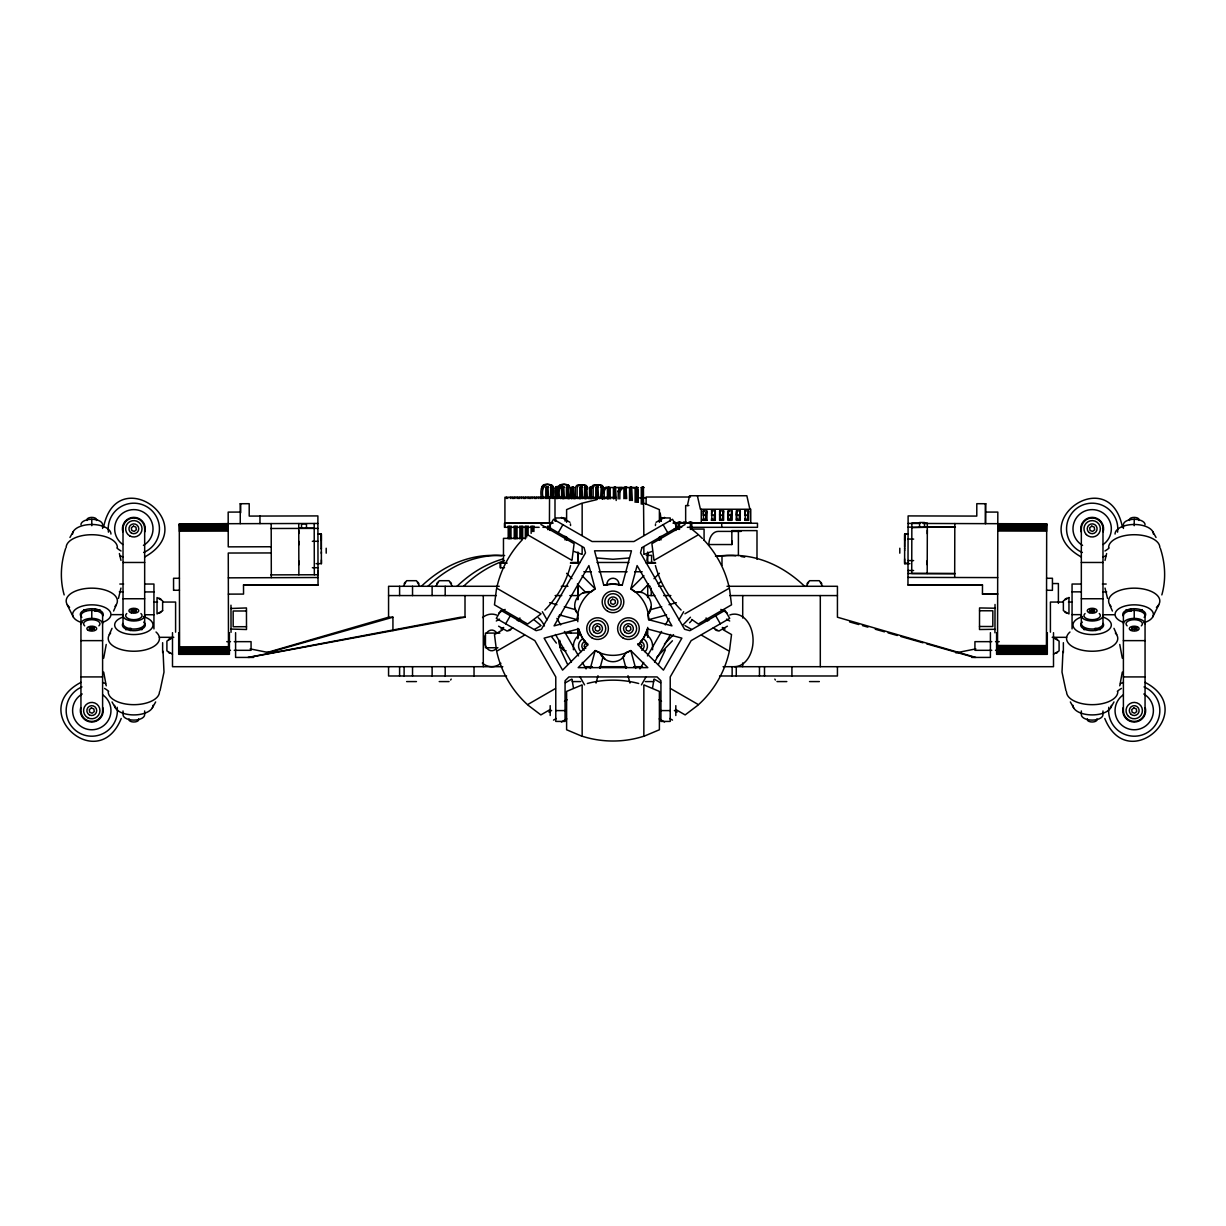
<?xml version="1.0" encoding="UTF-8"?>
<svg xmlns="http://www.w3.org/2000/svg" width="1226" height="1226" viewBox="0 0 1226 1226"><rect width="100%" height="100%" fill="white"/><g stroke="black" fill="none" stroke-linecap="round" stroke-linejoin="round"><path stroke-width="1.5" d="M179.456 590.258L173.571 590.273M179.425 578.304L173.556 578.258L173.571 590.334M321.335 540.559L321.335 539.578M541.524 498.001C540.084 492.408 540.436 481.266 549.631 485.006C555.96 485.711 553.478 493.373 553.692 498.292M558.198 498.001C556.757 492.408 557.094 481.266 566.305 485.006C572.619 485.711 570.151 493.373 570.351 498.292M575.377 498.001L575.377 488.423A4.076 2.881 -90 0 1 577.844 484.975L583.484 485.006A4.015 2.85 -90 0 1 584.863 485.986M577.783 638.7L577.798 629.26M577.798 621.705L577.814 617.919M577.829 599.024L577.844 585.798M577.86 563.132L577.875 552.543L577.875 555.577M577.86 637.964L577.86 628.417M577.89 599.79L577.906 584.526M577.936 563.531L577.952 552.083M591.392 498.001L591.392 488.423A4.076 2.881 -90 0 1 593.859 484.975L599.499 485.006A4.015 2.85 -90 0 1 600.878 485.986M647.696 637.351L647.696 627.39M647.711 597.537L647.726 583.806M647.742 563.408L647.742 552.037M661.335 521.203L660.201 513.02M909.937 563.669L904.604 563.654L904.65 549.938M920.435 523.104L911.853 523.088L911.73 573.492L955.315 573.584M927.3 533.754L927.316 527.149L955.422 527.226M997.52 652.998L997.826 512.085L985.75 512.07M543.287 498.001C540.896 491.289 543.608 479.872 552.757 485.986M559.945 498.001C557.569 491.289 560.267 479.872 569.431 485.986M577.124 498.001L577.139 488.423A4.076 2.881 -90 0 1 579.99 484.944L585.216 485.006A4.015 2.85 -90 0 1 587.53 488.944M593.139 498.001L593.154 488.423A4.076 2.881 -90 0 1 596.005 484.944L601.23 485.006A4.015 2.85 -90 0 1 603.544 488.944M899.792 553.171L899.807 548.237M904.635 547.072L904.696 534.076L908.251 534.092M904.696 534.076L904.665 540.283M904.665 550.367L904.696 534.352L908.236 534.184M982.455 594.089L997.642 593.997L982.455 594.089L982.486 584.986L907.96 584.955L908.114 515.916L976.785 516.085L976.8 503.687L985.781 503.733M927.224 564.772L927.316 530.199M954.809 523.517L954.686 577.385M994.96 629.306L979.497 629.52L979.543 607.943L995.006 608.219M985.26 523.594L985.306 503.702M985.735 523.609L985.781 503.717M997.504 652.814L1046.422 652.983L1046.697 523.839L997.795 523.9M228.205 523.671L179.303 524.069L179.578 652.983L228.48 652.876L179.578 652.692M904.635 562.55L904.65 558.933M904.65 548.88L904.65 548.16M919.577 527.318L919.592 522.491L924.542 522.506L924.527 527.333M927.193 573.507L927.239 560.619M994.96 632.815L995.022 604.479M228.327 577.844L318.009 577.523M228.358 594.12L243.545 594.089L243.514 584.986L318.04 584.833L243.514 584.986M271.314 577.63L271.191 523.563M317.749 534.092L321.304 534.076L321.319 548.896M647.772 553.033L646.853 560.435M655.42 525.54L655.573 523.885M904.604 563.654L908.19 562.933M927.316 527.149L911.853 527.594M228.496 652.891L228.266 553.033L271.252 552.941M703.142 513.663L703.494 510.874L703.494 520.33M706.222 515.058L706.758 510.874L702.973 510.874M711.478 513.663L711.816 510.874L711.816 520.33M711.295 510.874L715.294 510.874L714.773 515.058L711.295 515.058M723.601 510.874L723.601 520.33L719.616 520.33L719.616 510.874L723.601 510.874L723.079 515.058L719.616 515.058L720.137 510.874L720.137 520.33M731.968 510.874L731.968 520.33L727.983 520.33L727.983 510.874L731.968 510.874L731.447 515.058L727.983 515.058L728.505 510.874L728.505 520.33M744.841 513.663L745.193 510.874L745.193 520.33M744.672 510.874L748.657 510.874L748.136 515.058L744.672 515.058M103.566 527.211C116.776 461.129 203.47 524.253 144.668 557.018M103.689 658.193L106.233 644.462M1062.957 651.282L1062.007 672.093L1065.992 690.882M1122.311 672.093L1119.767 685.824M496.484 588.909L494.476 604.832L527.686 624.019L540.482 614.303M572.082 559.577L574.09 543.654L540.865 524.483M652.6 687.725L653.918 679.802M729.516 650.485L731.524 634.547L723.217 629.766M618.103 498.967L618.394 490.661L621.843 487.596M619.82 498.967L619.912 491.228L623.099 487.641M651.251 606.824L647.987 614.64L648.661 619.697L671.925 625.873L637.106 565.569L630.823 588.817A35.661 35.661 0 0 1 648.661 619.697L666.561 614.931M687.388 505.572L689.564 495.748L746.849 495.748L749.883 509.25M120.976 588.097L118.447 598.487M1105.024 560.389L1106.618 553.57M1161.834 594.916C1166.156 579.745 1165.313 563.424 1160.394 548.512M570.58 565.569C566.075 582.273 557.125 597.767 544.911 610.027M596.02 683.066L597.997 675.71M599.958 668.369L602.901 657.351M622.226 585.246L631.451 550.811L594.549 550.811L603.774 585.246A35.661 35.661 0 0 1 622.226 585.246L613 584.036L603.774 585.246M590.334 668.461L595.177 650.577A35.661 35.661 0 0 0 630.823 650.577L647.818 667.634L578.182 667.634L595.177 650.577L599.882 652.523L605.016 659.251M65.606 548.512C60.687 563.424 59.844 579.745 64.166 594.916M160.008 690.882L163.993 672.093L163.043 651.282M640.953 648.079L641.934 645.596L640.279 643.497L637.627 643.88M121.221 718.482C98.157 775.69 26.359 710.666 80.947 682.376M647.435 628.923L643.88 637.52L638.21 644.907L663.419 670.116L681.886 638.148L647.435 628.923A35.661 35.661 0 0 1 638.21 644.907M658.439 664.4L665.32 649.903M113.589 611.038L116.317 604.893M109.298 634.486L112.026 628.34M1158.754 604.893L1152.746 616.908M622.164 658.347L626.225 652.477L630.823 650.577L635.666 668.461M404.182 583.668L405.055 582.258M436.762 583.668L437.651 582.258M807.076 583.668L807.949 582.258M69.959 537.448L73.253 531.578M152.361 707.8L155.656 701.946M1110.679 707.8L1113.974 701.946M505.664 623.804L510.307 615.759M558.244 532.728L562.887 524.697M639.926 668.921L643.696 662.408M647.466 655.895L661.58 631.436M665.335 624.923L669.105 618.394M641.443 684.874L646.133 676.737M654.577 662.117L670.53 634.486M678.974 619.866L683.664 611.743M403.339 586.289L406.618 580.695L416.457 580.695L419.736 586.289M435.92 586.289L439.199 580.695L449.038 580.695L452.317 586.289M806.233 586.289L809.512 580.695L819.351 580.695L822.631 586.289M451.214 679.097L450.601 680.016M545.815 498.354L545.815 487.304L547.945 486.553L548.604 498.354M550.627 498.354L550.627 487.304L552.757 486.553L553.462 498.492M555.531 498.277L555.531 487.228L557.646 486.461L558.305 498.277M561.615 498.354L561.615 487.304L563.745 486.553L564.389 498.354M566.427 498.354L566.427 487.304L568.542 486.553L569.201 498.354M571.331 498.538L571.331 487.504L573.446 486.737L574.105 498.538L575.484 497.434L575.484 498.66M579.791 498.354L579.791 487.304L581.921 486.553L582.748 498.66M584.603 498.354L584.603 487.304L586.718 486.553L587.377 498.354M589.507 487.504L592.281 487.504L589.507 487.504L589.507 498.538M595.805 498.354L595.805 487.304L597.92 486.553L598.579 498.354M600.617 498.354L601.276 486.553L603.391 487.304L603.391 492.837M604.219 498.936L604.188 491.779A5.41 3.831 -90 0 1 607.498 487.596L610.196 487.596L610.196 498.645M641.275 504.147L641.275 487.58L643.405 486.814L643.849 535.425M522.307 539.762C509.572 553.171 500.56 570.059 496.668 588.158L541.034 613.766M656.615 657.427L672.43 640.784M689.579 622.762L692.215 619.988M664.446 644.018L673.549 634.639M682.667 625.26L690.468 617.214M643.895 575.684L630.823 588.817L634.792 591.851L641.888 592.434M587.79 644.907L562.581 670.116L544.114 638.148L578.565 628.923A35.661 35.661 0 0 0 587.79 644.907L582.12 637.52L578.565 628.923M640.554 592.143L648.631 584.066M654.01 578.687L659.389 573.308M512.912 498.492L514.292 497.266L514.292 498.492M518.506 498.492L519.885 497.266L519.885 498.492M524.115 498.492L525.479 497.266L525.479 498.492M529.709 498.492L531.088 497.266L531.088 498.492M535.302 498.492L536.682 497.266L536.682 498.492M540.896 498.492L542.275 497.266L542.275 498.492M546.49 498.492L547.869 497.266L547.869 498.492M553.462 497.266L552.083 498.492L552.022 486.553M562.918 498.66L564.297 497.434L564.297 498.66M568.512 498.66L569.891 497.434L569.891 498.66M579.714 498.66L581.078 497.434M585.308 498.66L586.687 497.434L586.687 498.66M596.495 498.66L597.874 497.434L597.874 498.66M602.089 498.66L603.468 497.434L603.468 498.66M607.698 498.66L609.061 497.434L609.061 498.66M613.291 498.66L614.67 497.434L614.67 498.66L614.824 486.845M658.163 583.974L660.86 581.66M697.916 705.211L685.135 714.911L675.526 709.364M161.066 612.203L159.165 613.322M168.468 639.512L169.878 638.623M1064.934 599.253L1066.835 598.15M1057.532 652.462L1056.122 653.335M510.721 629.75L508.744 630.716M172.498 637.781L166.905 641.06L166.905 650.899L172.498 654.178M1053.502 654.178L1059.095 650.899L1059.095 641.06L1053.502 637.781M498.614 613.199L500.744 611.973M501.771 611.376L505.158 609.414M656.048 522.307L664.569 517.387M496.3 621L499.518 619.145M500.928 629.045L503.687 627.451M516.774 619.896L519.993 618.027M502.783 629.766L494.476 634.547L496.484 650.485M518.092 620.923L520.652 619.437M685.135 524.483L651.91 543.654L653.918 559.577M524.59 635.114L496.668 651.236C501.066 671.679 512.008 690.636 527.517 704.674L555.439 688.552M534.536 629.367L541.034 625.612M654.117 560.328L698.483 534.72L702.345 538.459M565.385 682.805L571.883 679.051M684.966 613.766L729.332 588.158C725.44 570.059 716.428 553.171 703.693 539.762M550.474 709.364L540.865 714.911L528.084 705.211M564.481 701.272L567.056 699.801M548.88 712.076L551.623 710.482M553.508 720.106L556.267 718.528M561.431 722.007L566.795 718.911M727.386 626.195L718.865 631.099L713.225 627.896M512.774 627.896L507.135 631.099L498.614 626.195M1102.986 557.018L1105.929 555.792M1120.457 683.587L1123.399 682.376M131.351 612.663L131.351 610.241L135.933 609.904L136.331 611.238L134.232 612.065M91.383 627.329L89.283 628.156L89.682 629.474L94.264 629.137L94.264 626.731M1089.669 612.663L1089.669 610.241L1094.251 609.904L1094.649 611.238L1092.55 612.065M1133.835 627.329L1131.736 628.156L1132.119 629.474L1136.717 629.137L1136.717 626.731M581.4 503.396L566.611 509.618L566.611 522.291M644.6 554.198L652.125 551.378M581.4 685.196L566.611 691.418L566.611 729.761L581.4 735.998M644.6 735.998L659.389 729.761L659.389 691.418L644.6 685.196M582.733 593.001L591.116 591.928L595.177 588.817L588.894 565.569L554.075 625.873L577.339 619.697A35.661 35.661 0 0 1 595.177 588.817L582.105 575.684M266.578 652.661L388.565 617.214L392.933 617.214L392.933 630.624M587.331 683.495C604.05 679.035 621.95 679.035 638.669 683.495M268.142 652.722L392.933 617.214M650.669 609.598L661.688 606.655M669.028 604.679L676.369 602.717M597.001 499.595L582.151 503.181L582.151 535.425M955.836 652.876L975.85 648.891M247.974 657.427L460.624 617.214L465.006 617.214L465.006 595.575M248.955 657.427L465.006 617.214M587.698 643.497L585.047 643.88L584.066 646.378L585.721 648.477M628.999 557.999L613 559.271L597.001 557.999M735.769 555.807A179.824 127.152 -90 0 0 726.757 555.363L715.432 556.16L733.317 555.363A179.824 127.152 90 0 1 804.624 586.289M550.597 484.944L551.378 485.006M567.27 484.944L568.052 485.006M240.219 503.733L249.2 503.687L249.215 516.085L317.886 515.916L318.04 584.955M240.25 512.07L228.174 512.1L228.251 546.857L271.237 546.75M179.303 523.839L317.902 523.456M179.303 524.421L228.205 524.314M179.303 524.927L228.205 524.82M179.303 525.54L228.205 525.433M179.303 526.291L228.205 526.184M179.318 527.119L228.205 527.027M179.318 528.054L228.205 527.946M298.73 523.579L298.73 528.207L314.208 528.176L314.331 574.779M270.624 528.498L317.902 528.391M179.318 529.05L228.22 528.942M179.318 530.107L228.22 530M179.318 531.18L228.22 531.073M317.764 534.184L321.319 534.168L321.335 539.302M312.339 541.31L317.932 541.294M316.063 563.669L321.396 563.654L321.396 559.914M312.385 567.73L317.994 567.715M270.747 574.871L318.009 574.749M231.04 629.061L246.503 629.52L246.457 607.943L230.994 608.479M246.457 610.977L233.155 611.008L233.185 626.731L246.487 626.701M179.578 646.822L228.465 646.715M179.578 647.941L228.465 647.834M179.578 648.998L228.48 648.891M179.578 649.979L228.48 649.872M179.578 650.853L228.48 650.745M179.578 651.604L228.48 651.496M179.578 652.232L228.48 652.125M543.639 485.082L545.769 484.975M560.313 485.082L562.443 484.975M543.287 485.251L545.049 485.251M550.014 485.144L552.114 485.358M559.96 485.251L561.723 485.251M566.688 485.144L568.787 485.358M542.949 485.481L544.727 485.481M550.719 485.634L552.451 485.634M559.623 485.481L561.385 485.481M567.393 485.634L569.125 485.634M542.643 485.772L544.405 485.772M559.317 485.772L561.079 485.772M542.367 486.109L544.129 486.109M559.025 486.109L560.803 486.109M542.107 486.507L543.884 486.507M558.78 486.507L560.543 486.507M551.516 486.829L553.263 486.829M541.907 486.937L543.67 486.937M558.566 486.937L560.343 486.937M541.739 487.412L543.501 487.412M545.815 487.304L548.604 487.304M550.627 487.304L553.447 487.335M555.531 487.228L560.175 487.412M561.615 487.304L564.389 487.304M566.427 487.304L569.201 487.304M579.791 487.304L582.565 487.304M584.603 487.304L587.377 487.304M595.805 487.304L598.579 487.304M600.617 487.304L603.391 487.304M571.331 487.504L574.105 487.504M637.888 502.308L637.888 487.58L605.521 487.504L608.295 487.504M641.275 487.58L644.064 487.58M541.601 487.902L543.379 487.902M551.838 487.856L553.57 487.856M558.274 487.902L560.037 487.902M620.571 487.902L622.67 487.733M633.352 487.596L636.248 487.917M620.172 488.132L621.873 488.132M541.524 488.423L543.302 488.423M551.915 488.392L553.662 488.392M558.198 488.423L559.96 488.423M619.804 488.438L621.49 488.438M619.452 488.791L621.138 488.791M619.13 489.189L620.816 489.189M618.839 489.634L620.54 489.634M618.594 490.139L620.295 490.139M636.11 490.201L637.98 490.722L638.056 502.323M618.394 490.661L620.08 490.661M636.233 490.722L637.98 490.722M618.226 491.228L619.912 491.228M636.309 491.258L638.056 491.258M618.103 491.81L619.804 491.81M690.499 497.02L646.117 497.02L646.117 504.392M554.934 497.434L616.05 497.434M636.279 497.879L645.933 497.879M688.874 505.572L685.656 505.572L685.656 522.751M702.973 515.058L706.437 515.058M661.243 517.663L659.849 517.924L670.224 517.97L670.224 521.142M702.973 519.165L705.915 519.165L705.915 515.058M711.295 519.165L714.237 519.165L714.237 515.058M719.616 519.165L722.558 519.165L722.558 515.058M727.983 519.165L730.926 519.165L730.926 515.058M736.29 519.165L739.293 519.165L739.293 515.058M744.672 519.165L747.615 519.165L747.615 515.058M702.759 520.33L706.958 520.33M711.295 520.33L715.294 520.33L715.294 510.874M744.672 520.33L748.657 520.33L748.657 510.874M673.718 522.077L675.112 522.077M680.905 522.077L678.131 522.077L678.131 529.433M683.311 522.077L686.1 522.077M689.012 522.077L691.786 522.077L691.786 529.433M673.442 522.797L750.756 522.751L750.756 509.25L700.414 509.25L697.379 495.748M504.928 523.042L553.141 523.027M552.466 523.241L504.468 523.241L504.468 527.318L539.149 527.318M673.135 523.211L757.484 523.241L757.484 527.318L687.372 527.318M542.949 527.318L550.566 527.318M676.001 527.318L681.687 527.318M674.147 529.065L677.825 529.065M690.943 529.065L704.076 529.065L704.076 540.405M741.148 531.394L718.175 531.394A13.149 9.302 -90 0 0 708.889 544.543L731.845 544.543A13.149 9.302 -90 0 1 732.167 541.141M525.693 538.352L503.472 538.352L503.472 563.086M646.255 555.363L651.588 555.363L651.588 563.086M123.014 562.473L144.668 562.473M570.78 562.473L580.159 562.473M597.047 562.473L628.953 562.473M645.841 562.473L655.22 562.473M1081.332 562.473L1102.986 562.473M507.181 563.086L500.116 563.086L500.116 567.73L504.499 567.73M570.396 563.086L578.488 563.086M646.255 563.086L655.726 563.086M583.821 571.76L591.361 571.76M598.886 571.76L627.114 571.76M634.639 571.76L642.179 571.76M1053.226 583.545L1058.39 583.545L1058.39 603.391M119.811 584.036L123.627 584.036M144.668 584.036L153.94 584.036L153.94 628.923M1081.332 584.036L1072.06 584.036L1072.06 628.923M1102.373 584.036L1106.189 584.036M499.227 586.289L388.565 586.289L388.565 617.214M561.278 586.289L567.945 586.289M647.113 586.289L650.24 586.289M658.745 586.289L662.025 586.289M727.003 586.289L837.435 586.289L837.435 617.214L975.804 657.427M119.305 591.851L123.014 591.851M1072.06 591.851L1081.332 591.851M144.668 591.928L153.94 591.928M1102.986 591.928L1106.695 591.928M388.565 595.575L496.377 595.575M555.133 595.575L561.753 595.575M569.814 595.575L578.933 595.575M647.067 595.575L654.791 595.575M663.71 595.575L670.837 595.575M729.761 595.575L837.435 595.575M123.014 598.748L144.668 598.748M1081.332 598.748L1102.986 598.748M153.94 602.058L157.556 602.058M162.966 602.058L175.594 602.058L175.594 632.156M1063.034 602.058L1050.406 602.058L1050.406 632.156M1068.444 602.058L1072.06 602.058M111.888 614.64L123.014 614.64M144.668 614.747L153.94 614.747M1072.06 614.64L1081.332 614.64M1102.986 614.747L1114.112 614.747M499.856 633.091L485.45 633.091L485.45 647.742L497.955 647.742M565.523 633.091L578.825 633.091M159.349 637.321L173.786 637.321M1052.215 637.321L1066.651 637.321M80.947 640.631L102.601 640.631M1123.399 640.631L1145.053 640.631M226.749 641.658L230.488 641.658M234.227 641.658L251.069 641.658L251.069 650.316L234.227 650.316M991.773 641.658L974.931 641.658L974.931 650.316L991.773 650.316M995.512 641.658L999.251 641.658M563.623 647.742L559.822 647.742L559.822 640.416M226.749 650.316L230.488 650.316M995.512 650.316L999.251 650.316M253.659 657.427L235.591 657.427L235.591 632.677M971.605 657.427L990.409 657.427L990.409 632.677M502.813 666.699L172.498 666.699L172.498 632.677M584.618 666.699L592.403 666.699M599.468 666.699L626.685 666.699M633.597 666.699L642.47 666.699M723.064 666.699L1053.502 666.699L1053.502 632.677M506.583 675.986L388.565 675.986L388.565 666.699M719.57 675.986L837.435 675.986L837.435 666.699M80.947 676.921L102.601 676.921M1123.399 676.921L1145.053 676.921M406.618 681.579L416.457 681.579M439.199 681.579L449.038 681.579M572.312 681.579L580.695 681.579M645.32 681.579L653.719 681.579M776.977 681.579L786.816 681.579M809.512 681.579L819.351 681.579M555.776 710.59L565.063 710.59M660.937 710.59L670.224 710.59M908.098 523.425L919.316 523.456M923.04 523.456L1046.697 523.839M997.795 524.253L1046.697 524.36M997.795 524.743L1046.682 524.851M997.795 525.356L1046.682 525.464M997.78 526.092L1046.682 526.199M997.78 526.919L1046.682 527.027M908.098 527.134L911.822 527.134M926.779 527.165L954.793 527.226M997.78 527.854L1046.682 527.962M997.78 528.85L1046.682 528.958M997.78 529.908L1046.682 530.015M997.78 530.996L1046.682 531.103M908.068 539.072L913.661 539.088M908.022 560.588L913.615 560.588M907.991 570.504L913.6 570.519M907.991 573.492L954.702 573.599M907.976 577.4L997.673 577.599M1046.575 578.304L1052.444 578.258L1052.429 590.334L1046.544 590.258M982.486 584.986L907.96 584.955M979.543 610.763L992.845 610.793L992.815 626.517L979.513 626.486M997.52 645.489L1046.422 645.596M997.52 646.577L1046.422 646.684M997.52 647.635L1046.422 647.742M997.52 648.631L1046.422 648.738M997.52 649.55L1046.422 649.657M997.52 650.393L1046.422 650.5M997.52 651.129L1046.406 651.236M997.52 651.742L1046.406 651.849M997.52 652.232L1046.406 652.339M997.52 652.6L1046.406 652.707M923.883 523.119L927.316 523.119L927.3 527.333L911.837 527.303M250.15 648.891L271.988 653.243M559.439 614.931L577.339 619.697L577.998 614.747L574.948 608.311M549.631 602.717L556.987 604.679M564.343 606.655L575.362 609.613M849.587 621.919L858.752 624.524M862.43 625.582L867.931 627.145M875.272 629.229L884.452 631.834M888.114 632.892L897.294 635.497M900.972 636.539L922.994 642.807M926.657 643.849L974.379 657.427M644.6 503.396L659.389 509.618L659.389 522.291M573.875 551.378L581.4 554.198M717.256 630.716L715.279 629.75M1081.332 557.018C1022.53 524.253 1109.223 461.129 1122.434 527.211M1145.053 682.376C1199.641 710.666 1127.843 775.69 1104.779 718.482M120.071 555.792L123.014 557.018M102.601 682.376L105.543 683.587M1066.835 613.322L1064.934 612.203M159.165 598.15L161.066 599.253M634.133 487.749L635.175 488.469M1056.122 638.623L1057.532 639.512M169.878 653.335L168.468 652.462M561.431 517.387L569.952 522.307M720.842 609.414L724.229 611.376M725.256 611.973L727.386 613.199M726.482 619.145L729.7 621M706.007 618.027L709.226 619.896M722.313 627.451L725.072 629.045M705.348 619.437L707.908 620.923M527.517 534.72L571.883 560.328M684.966 625.612L691.464 629.367M701.41 635.114L729.332 651.236C724.934 671.679 713.992 690.636 698.483 704.674L670.561 688.552M654.117 679.051L660.615 682.805M658.944 699.801L661.519 701.272M674.377 710.482L677.12 712.076M669.733 718.528L672.492 720.106M659.205 718.911L664.569 722.007M691.725 619.421L698.314 624.019L731.524 604.832L729.516 588.909M691.725 529.08L697.916 534.184M534.275 619.973L540.482 625.076M608.173 498.66L606.793 497.434L606.793 498.66M602.579 498.66L601.2 497.434L601.2 498.66M596.985 498.66L595.606 497.434L595.606 498.66M591.392 498.66L590.013 497.434L590.013 498.66M585.798 498.66L584.419 497.434L584.419 498.66M580.189 498.66L578.825 497.434L578.825 498.66M574.596 498.66L573.216 497.434L573.216 498.66M569.002 498.66L567.623 497.434L567.623 498.66M563.408 498.66L562.029 497.434L562.029 498.66M557.815 498.66L556.435 497.434L556.435 498.66M546.98 498.492L545.601 497.266L545.601 498.492M541.386 498.492L540.007 497.266L540.007 498.492M535.793 498.492L534.413 497.266L534.413 498.492M530.184 498.492L528.82 497.266L528.82 498.492M524.59 498.492L523.211 497.266L523.211 498.492M518.996 498.492L517.617 497.266L517.617 498.492M513.403 498.492L512.024 497.266L512.024 498.492M507.809 498.492L506.43 497.266L506.43 498.492M681.089 610.027C668.875 597.767 659.925 582.273 655.42 565.569M566.611 573.308L571.99 578.672M577.369 584.051L585.43 592.127M637.888 487.58L635.114 487.58L635.114 502.308M627.068 487.534L626.409 486.768L623.911 487.641L623.911 498.691M626.026 486.875L626.685 498.691M622.164 487.565L619.375 487.565L619.375 491.243M636.907 488.469L637.857 490.201M551.562 636.692L556.389 643.114M820.899 582.258L821.788 583.668M775.43 680.016L774.801 679.097M450.601 582.258L451.475 583.668M418.005 582.258L418.894 583.668M663.113 524.697L667.756 532.728M715.693 615.759L720.336 623.804M556.895 618.394L560.665 624.923M564.42 631.436L578.534 655.895M582.304 662.408L586.074 668.921M542.336 611.743L547.026 619.866M555.47 634.486L571.423 662.117M579.867 676.737L584.557 684.874M1152.746 531.578L1156.041 537.448M1070.344 701.946L1073.639 707.8M73.253 616.908L67.246 604.893M112.026 701.946L115.321 707.8M560.68 649.903L567.561 664.4M1109.683 604.893L1112.411 611.038M1113.974 628.34L1116.702 634.486M1136.717 629.137L1136.318 627.819L1132.119 627.068L1132.119 629.474M1089.669 610.241L1090.067 611.575L1094.251 612.326L1094.251 609.904M131.351 610.241L131.749 611.575L135.933 612.326L135.933 609.904M94.264 629.137L93.881 627.819L89.682 627.068L89.682 629.474M623.084 657.32L626.042 668.354M628.003 675.71L629.98 683.066M1107.553 598.487L1105.024 588.097M1119.767 644.462L1122.311 658.193M119.382 553.57L120.976 560.389M106.233 685.824L103.689 672.093M572.082 679.802L573.4 687.725M570.427 523.885L570.58 525.54M321.396 563.654L321.304 534.076M298.73 528.207L298.807 544.88M321.35 553.493L321.365 551.915M321.35 548.88L321.35 548.604M326.193 548.237L326.208 553.171M314.193 523.533L314.208 528.176M298.761 530.46L298.761 533.586M298.792 541.34L298.868 574.795M259.958 516.054L259.989 523.579M240.694 503.702L240.71 512.744M240.219 503.717L240.265 523.625M318.009 570.504L318.009 573.492M306.469 528.191L306.469 523.87L301.519 523.885L301.519 528.207M298.837 560.926L298.853 564.711M230.978 605.2L231.04 632.325M1134.617 627.559L1134.617 629.965M1123.399 528.437L1123.399 524.697A10.819 5.41 0 0 1 1134.219 519.272L1134.219 525.709M1134.219 610.349A10.819 5.41 0 0 0 1123.399 615.759L1123.399 710.59A10.819 10.819 0 0 0 1134.219 721.424A10.819 10.819 0 0 0 1145.053 710.59L1145.053 615.759A10.819 5.41 0 0 0 1134.219 610.349L1134.219 618.379A10.819 5.41 0 0 0 1123.399 623.804M1102.986 710.957L1102.986 714.697A10.819 5.41 0 0 1 1092.167 720.106A10.819 5.41 0 0 1 1081.332 714.697L1081.332 710.957M1091.768 609.414L1091.768 611.835M1063.371 642.7L1063.371 652.538M1047.311 632.677L1047.311 654.332L996.585 654.332L996.585 632.677M820.301 595.575L820.301 666.699M791.919 666.699L791.919 675.986M764.503 666.699L764.503 675.986M759.461 666.699L759.461 675.986M756.994 559.271L756.994 530.613L731.845 530.613L731.845 544.543M748.136 512.269L748.136 520.33M742.711 595.575L742.711 618.027M742.711 662.96L742.711 666.699M740.274 510.874L740.274 520.33L736.29 520.33L736.29 510.874L740.335 510.874L739.753 515.058L736.29 515.058L736.811 510.874L736.811 520.33M739.814 512.269L739.753 520.33M738.404 530.613L738.404 555.455M736.274 666.699L736.274 675.986M732.137 666.699L732.137 675.986M731.447 512.269L731.447 520.33M723.079 512.269L723.079 520.33M721.991 556.16L721.991 565.324M721.716 523.241L721.716 527.318M714.773 512.269L714.773 520.33M706.758 510.874L706.758 520.33M706.437 512.269L706.437 520.33M706.222 512.269L706.222 520.33M701.272 509.25L701.272 522.751M690.391 522.077L690.391 529.433M679.526 522.077L679.526 529.433M675.817 523.885L675.817 526.337M675.817 527.134L675.817 530.46M675.817 705.67L675.817 715.509M660.937 517.97L660.937 521.142M660.937 536.252L660.937 539.992M659.389 536.881L659.389 540.237M652.584 649.749L652.584 645.979A13.302 13.302 0 0 0 645.933 634.47M651.236 588.143L651.236 595.575M643.849 546.903L643.849 554.413M643.849 684.982L643.849 736.213C623.942 742.619 602.058 742.619 582.151 736.213L582.151 684.982M642.669 486.814L642.669 504.147M636.509 486.814L636.509 502.308M632.325 500.484L631.666 486.829L629.551 487.596L629.551 500.484M630.93 486.829L630.93 500.484M625.291 486.875L625.291 498.691M616.203 500.484L615.544 486.845L613.429 487.596L613.429 498.645M610.732 497.434L610.732 498.66M608.816 486.845L608.816 498.645M607.422 487.596L607.422 498.645M605.138 497.434L605.138 498.66M602.502 498.936L602.502 491.779A5.41 3.831 -90 0 1 606.226 487.565M602.012 486.553L602.012 498.354M599.545 497.434L599.545 498.66M597.2 486.553L597.2 498.354M593.936 497.434L593.936 498.66M592.281 498.66L592.281 497.434L590.901 498.66L590.886 486.737M588.342 497.434L588.342 498.66M585.997 486.553L585.997 498.354M582.151 546.903L582.151 554.413M581.185 486.553L581.078 498.66M577.155 497.434L577.155 498.66M573.416 649.749L573.416 645.979A13.302 13.302 0 0 1 580.067 634.47M572.711 486.737L572.711 498.538M571.561 497.434L571.561 498.66M567.822 486.553L567.822 498.354M566.611 536.881L566.611 540.237M565.968 497.434L565.968 498.66M565.063 521.142L565.063 517.97L555.776 517.97L555.776 521.142M565.063 536.252L565.063 539.992M563.01 486.553L563.01 498.354M560.359 497.434L560.359 498.66M556.91 486.461L556.91 498.277M554.995 521.188L554.995 497.266L504.928 497.266L504.913 527.318M550.183 523.885L550.183 526.337M550.183 527.134L550.183 530.46M550.183 705.67L550.183 715.509M549.539 497.266L549.432 523.027M549.217 525.985L549.217 529.678M547.823 525.985L547.823 529.678M547.21 486.553L547.21 498.354M543.93 497.266L543.93 498.492M538.337 497.266L538.337 498.492M533.923 525.985L533.923 531.517M532.743 497.266L532.743 498.492M532.528 525.985L532.528 531.517M531.149 525.985L531.149 533.356M528.115 525.985L528.115 535.195M527.149 497.266L527.149 498.492M526.736 525.985L526.736 537.034M525.341 525.985L525.341 538.873M522.674 525.985L522.674 538.873M521.556 497.266L521.556 498.492M521.295 525.985L521.295 538.873M519.901 525.985L519.901 538.873M517.02 525.985L517.02 538.873M515.962 497.266L515.962 498.492M515.625 525.985L515.625 538.873M514.246 525.985L514.246 538.873M510.981 525.985L510.981 538.873M510.353 497.266L510.353 498.492M509.587 525.985L509.587 538.873M508.208 525.985L508.208 538.873M500.698 563.086L500.698 567.73M483.289 595.575L483.289 666.699M474.033 666.699L474.033 675.986M445.191 586.289L445.191 595.575M445.191 666.699L445.191 675.986M432.119 586.289L432.119 595.575M432.119 666.699L432.119 675.986M412.534 586.289L412.534 595.575M412.534 666.699L412.534 675.986M404.105 666.699L404.105 675.986M399.599 586.289L399.599 595.575M399.599 666.699L399.599 675.986M229.415 632.677L229.415 654.332L178.689 654.332L178.689 632.677M162.629 642.7L162.629 652.538M144.668 710.957L144.668 714.697A10.819 5.41 0 0 1 133.833 720.106A10.819 5.41 0 0 1 123.014 714.697L123.014 710.957M133.45 609.414L133.45 611.835M102.601 528.437L102.601 524.697A10.819 5.41 0 0 0 91.781 519.272A10.819 5.41 0 0 0 80.947 524.697M92.165 627.559L92.165 629.965M91.781 519.272L91.781 525.709M91.781 610.349A10.819 5.41 0 0 1 102.601 615.759L102.601 710.59A10.819 10.819 0 0 1 91.781 721.424A10.819 10.819 0 0 1 80.947 710.59L80.947 615.759A10.819 5.41 0 0 1 91.781 610.349L91.781 618.379A10.819 5.41 0 0 1 102.601 623.804M486.553 633.091A10.36 7.325 -90 0 1 496.913 633.091M496.913 647.742A10.36 7.325 -90 0 1 487.274 648.631A10.36 7.325 -90 0 1 485.389 635.237M569.753 631.451A10.36 7.325 -90 0 1 571.27 633.091M566.09 650.776A10.36 7.325 -90 0 1 558.765 640.416M729.807 614.977A26.282 18.589 -90 0 1 752.933 637.183A26.282 18.589 -90 0 1 734.359 666.699M558.351 616.509A26.282 18.589 -90 0 1 561.416 614.977M538.321 617.751A26.282 18.589 -90 0 1 544.451 625.98M482.554 617.552A26.282 18.589 -90 0 1 496.668 615.069M500.913 663.281A26.282 18.589 -90 0 1 482.324 663.082M617.751 487.565A4.214 2.973 -90 0 1 619.559 488.438M620.984 488.132A4.214 2.973 -90 0 1 621.306 488.438M606.931 584.848A6.069 6.069 0 0 1 613.184 578.228A6.069 6.069 0 0 1 618.931 585.292M584.25 650.24A4.919 4.919 0 0 1 585.43 641.229M580.909 651.772A8.199 8.199 0 0 1 582.611 638.884M640.57 641.229A4.919 4.919 0 0 1 641.75 650.24M643.389 638.884A8.199 8.199 0 0 1 645.091 651.772M457.007 586.289A179.824 127.152 90 0 1 503.242 558.887M463.566 586.289A179.824 127.152 -90 0 1 504.53 560.558M427.935 586.289A179.824 127.152 -90 0 1 504.637 555.531M421.376 586.289A179.824 127.152 -90 0 1 501.679 555.807M741.148 556.512A179.824 127.152 -90 0 1 744.718 557.171M1099.262 613.536A8.199 4.092 0 0 1 1092.167 619.682A8.199 4.092 0 0 1 1085.056 613.536M1095.216 630.133A4.337 2.161 0 0 1 1095.906 630.578M1096.918 718.911A4.919 2.452 0 0 1 1092.167 722.007A4.919 2.452 0 0 1 1087.416 718.911M1127.123 625.842A8.199 4.092 0 0 1 1134.219 619.697A8.199 4.092 0 0 1 1141.329 625.842M1131.169 609.261A4.337 2.161 0 0 1 1130.479 608.816M1129.468 520.483A4.919 2.452 0 0 1 1134.219 517.387A4.919 2.452 0 0 1 1138.969 520.483M1102.986 615.59A10.819 5.41 0 0 1 1092.167 621A10.819 5.41 0 0 1 1081.332 615.59M1134.219 618.379A10.819 5.41 0 0 1 1145.053 623.804M1134.219 519.272A10.819 5.41 0 0 1 1145.053 524.697M1081.102 531.762A11.448 11.448 0 0 1 1092.167 517.357A11.448 11.448 0 0 1 1103.216 531.762M1082.573 545.401A19.172 19.172 0 0 1 1077.118 516.897A19.172 19.172 0 0 1 1106.113 515.64A19.172 19.172 0 0 1 1103.155 544.513M1109.055 548.053A25.608 25.608 0 0 1 1104.963 550.98M1082.359 552.466A25.608 25.608 0 0 1 1067.739 521.096A25.608 25.608 0 0 1 1097.699 503.794A25.608 25.608 0 0 1 1117.56 532.145M1111.338 705.318A19.172 9.593 0 0 1 1092.167 714.911A19.172 9.593 0 0 1 1072.98 705.318M1103.155 617.107A19.172 9.593 0 0 1 1106.113 631.543A19.172 9.593 0 0 1 1077.118 630.915A19.172 9.593 0 0 1 1082.573 616.663M1115.369 633.014A25.608 12.812 0 0 1 1091.048 651.221A25.608 12.812 0 0 1 1069.976 632.018M1117.775 691.862A25.608 12.812 0 0 1 1092.167 704.674A25.608 12.812 0 0 1 1066.543 691.862M1103.216 623.482A11.448 5.716 0 0 1 1090.665 630.639A11.448 5.716 0 0 1 1082.252 622.103M1084.075 629.766A11.448 5.716 0 0 1 1086.435 628.846M1095.125 628.279A11.448 5.716 0 0 1 1100.258 629.766M1115.047 534.061A19.172 9.593 0 0 1 1134.219 524.483A19.172 9.593 0 0 1 1153.405 534.061M1123.231 622.272A19.172 9.593 0 0 1 1120.273 607.851A19.172 9.593 0 0 1 1149.268 608.479A19.172 9.593 0 0 1 1143.812 622.731M1111.017 606.38A25.608 12.812 0 0 1 1135.337 588.173A25.608 12.812 0 0 1 1156.409 607.36M1108.611 547.532A25.608 12.812 0 0 1 1134.219 534.72A25.608 12.812 0 0 1 1159.842 547.532M1143.812 693.993A19.172 19.172 0 0 1 1149.268 722.482A19.172 19.172 0 0 1 1120.273 723.754A19.172 19.172 0 0 1 1123.231 694.881M1144.027 686.928A25.608 25.608 0 0 1 1158.647 718.298A25.608 25.608 0 0 1 1128.686 735.6A25.608 25.608 0 0 1 1108.825 707.249M1117.33 691.341A25.608 25.608 0 0 1 1121.422 688.414M1145.283 707.632A11.448 11.448 0 0 1 1134.219 722.037A11.448 11.448 0 0 1 1123.169 707.632M1123.169 615.896A11.448 5.716 0 0 1 1135.72 608.755A11.448 5.716 0 0 1 1144.134 617.291M1142.31 609.629A11.448 5.716 0 0 1 1139.95 610.533M1131.261 611.115A11.448 5.716 0 0 1 1126.127 609.629M576.082 611.82A14.114 14.114 0 0 1 589.905 591.668M638.286 591.668A14.114 14.114 0 0 1 648.815 613.72M624.632 655.604A14.114 14.114 0 0 1 600.265 653.703M138.584 718.911A4.919 2.452 0 0 1 133.833 722.007A4.919 2.452 0 0 1 129.082 718.911M130.094 630.578A4.337 2.161 0 0 1 130.784 630.133M140.944 613.536A8.199 4.092 0 0 1 133.833 619.682A8.199 4.092 0 0 1 126.738 613.536M95.521 608.816A4.337 2.161 0 0 1 94.831 609.261M84.671 625.842A8.199 4.092 0 0 1 91.781 619.697A8.199 4.092 0 0 1 98.877 625.842M87.031 520.483A4.919 2.452 0 0 1 91.781 517.387A4.919 2.452 0 0 1 96.532 520.483M144.668 615.59A10.819 5.41 0 0 1 133.833 621A10.819 5.41 0 0 1 123.014 615.59M80.947 623.804A10.819 5.41 0 0 1 91.781 618.379M122.845 544.513A19.172 19.172 0 0 1 119.887 515.64A19.172 19.172 0 0 1 148.882 516.897A19.172 19.172 0 0 1 143.427 545.401M108.44 532.145A25.608 25.608 0 0 1 128.301 503.794A25.608 25.608 0 0 1 158.261 521.096A25.608 25.608 0 0 1 143.641 552.466M121.037 550.98A25.608 25.608 0 0 1 116.945 548.053M122.784 531.762A11.448 11.448 0 0 1 133.833 517.357A11.448 11.448 0 0 1 144.898 531.762M153.02 705.318A19.172 9.593 0 0 1 133.833 714.911A19.172 9.593 0 0 1 114.662 705.318M159.457 691.862A25.608 12.812 0 0 1 133.833 704.674A25.608 12.812 0 0 1 108.225 691.862M143.749 622.103A11.448 5.716 0 0 1 135.335 630.639A11.448 5.716 0 0 1 122.784 623.482M143.427 616.663A19.172 9.593 0 0 1 148.882 630.915A19.172 9.593 0 0 1 119.887 631.543A19.172 9.593 0 0 1 122.845 617.107M156.024 632.018A25.608 12.812 0 0 1 134.952 651.221A25.608 12.812 0 0 1 110.631 633.014M125.742 629.766A11.448 5.716 0 0 1 130.876 628.279M139.565 628.846A11.448 5.716 0 0 1 141.925 629.766M72.595 534.061A19.172 9.593 0 0 1 91.781 524.483A19.172 9.593 0 0 1 110.953 534.061M82.188 622.731A19.172 9.593 0 0 1 76.732 608.479A19.172 9.593 0 0 1 105.727 607.851A19.172 9.593 0 0 1 102.769 622.272M69.591 607.36A25.608 12.812 0 0 1 90.663 588.173A25.608 12.812 0 0 1 114.983 606.38M66.158 547.532A25.608 12.812 0 0 1 91.781 534.72A25.608 12.812 0 0 1 117.389 547.532M81.866 617.291A11.448 5.716 0 0 1 90.28 608.755A11.448 5.716 0 0 1 102.831 615.896M99.873 609.629A11.448 5.716 0 0 1 94.739 611.115M86.05 610.533A11.448 5.716 0 0 1 83.69 609.629M102.831 707.632A11.448 11.448 0 0 1 91.781 722.037A11.448 11.448 0 0 1 80.717 707.632M102.769 694.881A19.172 19.172 0 0 1 105.727 723.754A19.172 19.172 0 0 1 76.732 722.482A19.172 19.172 0 0 1 82.188 693.993M117.175 707.249A25.608 25.608 0 0 1 97.314 735.6A25.608 25.608 0 0 1 67.353 718.298A25.608 25.608 0 0 1 81.973 686.928M104.578 688.414A25.608 25.608 0 0 1 108.67 691.341M641.918 547.639L640.508 552.895L684.598 629.275L689.855 630.685L725.072 610.349L729.7 618.379L691.158 640.631L670.224 676.921L670.224 721.424L660.937 721.424L660.937 680.752L657.09 676.921L568.91 676.921L565.063 680.752L565.063 721.424L555.776 721.424L555.776 676.921L534.842 640.631L496.3 618.379L500.928 610.349L536.145 630.685L541.402 629.275L585.492 552.895L584.082 547.639L548.88 527.318L553.508 519.272L592.051 541.524L633.949 541.524L672.492 519.272L677.12 527.318L641.918 547.639M133.45 526.153L131.351 527.808L131.749 530.46L134.232 531.44L136.331 529.785L135.933 527.134L133.45 526.153M91.383 707.938L89.283 709.609L89.682 712.245L92.165 713.241L94.264 711.586L93.881 708.935L91.383 707.938M612.617 599.223L610.517 600.878L610.9 603.529L613.383 604.51L615.483 602.855L615.1 600.204L612.617 599.223M597.169 625.965L595.07 627.62L595.468 630.271L597.951 631.252L600.05 629.597L599.652 626.946L597.169 625.965M628.049 625.965L625.95 627.62L626.348 630.271L628.831 631.252L630.93 629.597L630.532 626.946L628.049 625.965M1091.768 526.153L1089.669 527.808L1090.067 530.46L1092.55 531.44L1094.649 529.785L1094.251 527.134L1091.768 526.153M1133.835 707.938L1131.736 709.609L1132.119 712.245L1134.617 713.241L1136.717 711.586L1136.318 708.935L1133.835 707.938M162.629 610.655L157.035 613.935L157.035 597.537L162.629 600.817L162.629 610.655M1068.965 597.537L1063.371 600.817L1063.371 610.655L1068.965 613.935L1068.965 597.537M1102.986 623.62L1102.986 528.789A10.819 10.819 0 0 0 1092.167 517.97A10.819 10.819 0 0 0 1081.332 528.789L1081.332 623.62A10.819 5.41 0 0 0 1092.167 629.045A10.819 5.41 0 0 0 1102.986 623.62M144.668 623.62L144.668 528.789A10.819 10.819 0 0 0 133.833 517.97A10.819 10.819 0 0 0 123.014 528.789L123.014 623.62A10.819 5.41 0 0 0 133.833 629.045A10.819 5.41 0 0 0 144.668 623.62M1088.688 612.479A4.919 2.452 0 0 0 1096.918 611.376A4.919 2.452 0 0 0 1090.879 608.372A4.919 2.452 0 0 0 1088.688 612.479M1088.688 532.268A4.919 4.919 0 0 0 1096.918 530.061A4.919 4.919 0 0 0 1090.879 524.038A4.919 4.919 0 0 0 1088.688 532.268M1086.359 534.597A8.199 8.199 0 0 0 1100.074 530.919A8.199 8.199 0 0 0 1090.037 520.881A8.199 8.199 0 0 0 1086.359 534.597M1130.74 630.379A4.919 2.452 0 0 0 1138.969 629.275A4.919 2.452 0 0 0 1132.947 626.271A4.919 2.452 0 0 0 1130.74 630.379M1130.74 714.068A4.919 4.919 0 0 0 1138.969 711.862A4.919 4.919 0 0 0 1132.947 705.839A4.919 4.919 0 0 0 1130.74 714.068M1128.426 716.382A8.199 8.199 0 0 0 1142.142 712.72A8.199 8.199 0 0 0 1132.104 702.682A8.199 8.199 0 0 0 1128.426 716.382M594.089 632.08A4.919 4.919 0 0 0 602.303 629.888A4.919 4.919 0 0 0 596.28 623.865A4.919 4.919 0 0 0 594.089 632.08M591.76 634.409A8.199 8.199 0 0 0 605.475 630.731A8.199 8.199 0 0 0 595.438 620.693A8.199 8.199 0 0 0 591.76 634.409M609.521 605.337A4.919 4.919 0 0 0 617.751 603.131A4.919 4.919 0 0 0 611.728 597.108A4.919 4.919 0 0 0 609.521 605.337M607.207 607.667A8.199 8.199 0 0 0 620.923 603.989A8.199 8.199 0 0 0 610.885 593.951A8.199 8.199 0 0 0 607.207 607.667M624.969 632.08A4.919 4.919 0 0 0 633.183 629.888A4.919 4.919 0 0 0 627.16 623.865A4.919 4.919 0 0 0 624.969 632.08M622.639 634.409A8.199 8.199 0 0 0 636.355 630.731A8.199 8.199 0 0 0 626.317 620.693A8.199 8.199 0 0 0 622.639 634.409M592.143 637.98A10.819 10.819 0 0 0 608.387 628.601A10.819 10.819 0 0 0 592.143 619.237A10.819 10.819 0 0 0 592.143 637.98M607.59 611.238A10.819 10.819 0 0 0 623.819 601.859A10.819 10.819 0 0 0 607.59 592.495A10.819 10.819 0 0 0 607.59 611.238M623.023 637.98A10.819 10.819 0 0 0 639.267 628.601A10.819 10.819 0 0 0 623.023 619.237A10.819 10.819 0 0 0 623.023 637.98M131.381 533.049A4.919 4.919 0 0 0 138.753 528.789A4.919 4.919 0 0 0 131.381 524.544A4.919 4.919 0 0 0 131.381 533.049M129.741 535.9A8.199 8.199 0 0 0 142.032 528.789A8.199 8.199 0 0 0 129.741 521.694A8.199 8.199 0 0 0 129.741 535.9M131.381 612.877A4.919 2.452 0 0 0 138.753 610.747A4.919 2.452 0 0 0 131.381 608.617A4.919 2.452 0 0 0 131.381 612.877M89.314 714.85A4.919 4.919 0 0 0 96.701 710.59A4.919 4.919 0 0 0 89.314 706.329A4.919 4.919 0 0 0 89.314 714.85M87.674 717.685A8.199 8.199 0 0 0 99.965 710.59A8.199 8.199 0 0 0 87.674 703.494A8.199 8.199 0 0 0 87.674 717.685M88.303 630.379A4.919 2.452 0 0 0 96.532 629.275A4.919 2.452 0 0 0 90.509 626.271A4.919 2.452 0 0 0 88.303 630.379"/></g></svg>
